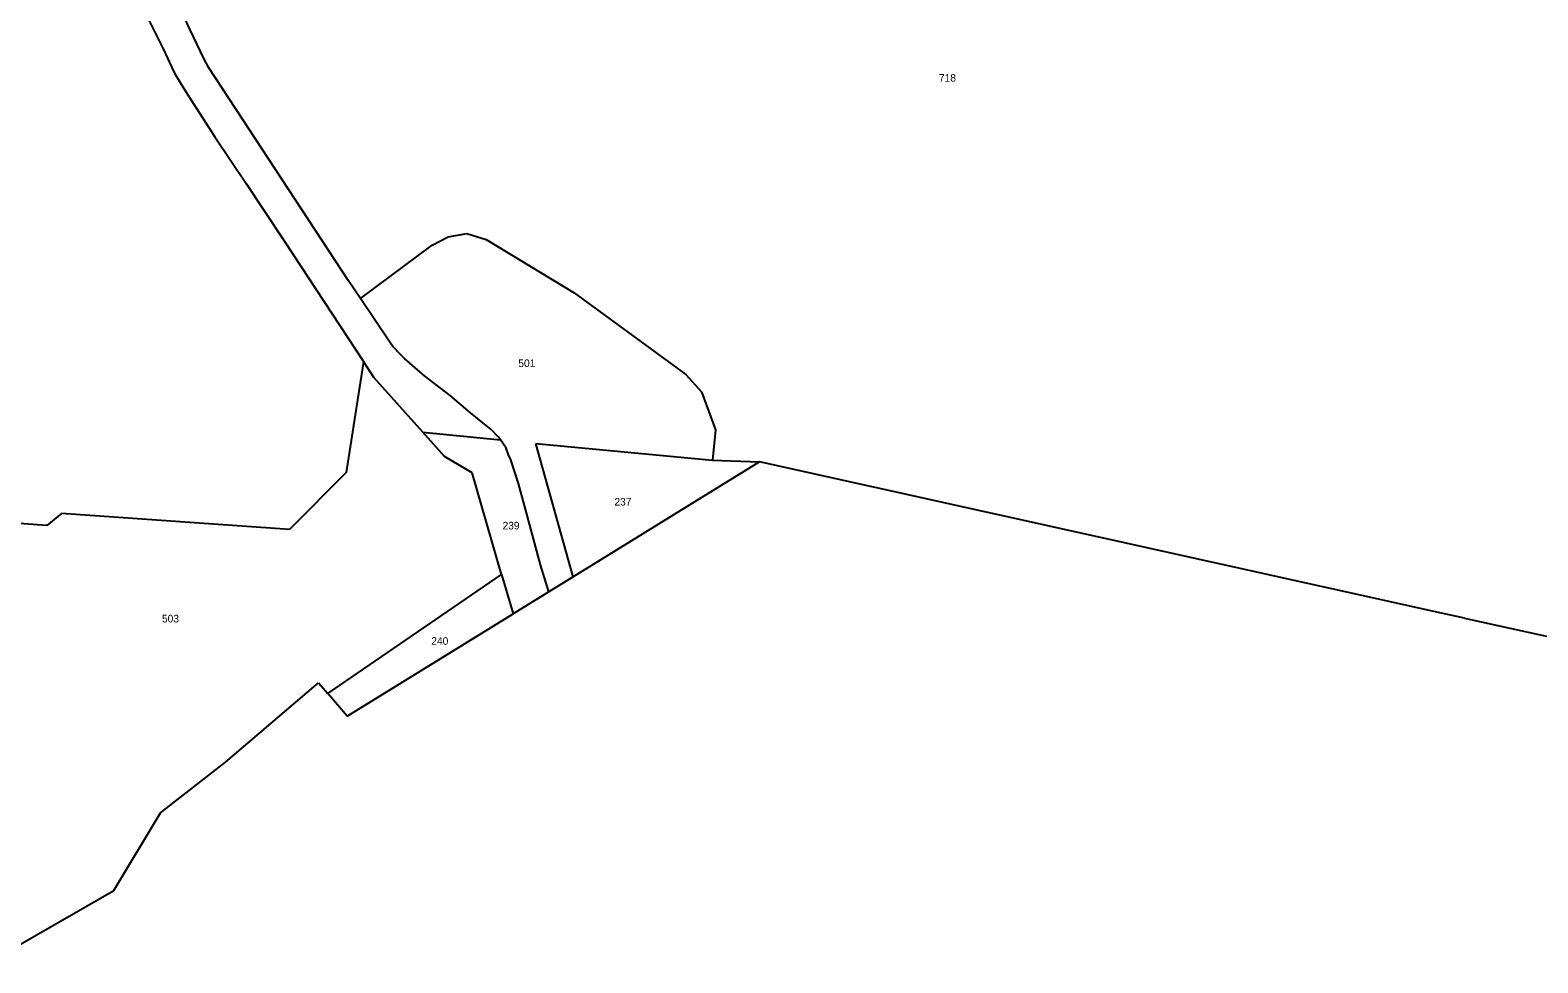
# Model space of a CAD drawing. Extents: x 191922 to 199923, y 328959 to 333350.
# Drawn here: x 196400 to 196933, y 330101 to 330431 of the extents above; entities that cross this region are included whole.
import ezdxf

# ---------------------------------------------------------------- set-up
doc = ezdxf.new("R2010")
doc.units = 0
for name, color, linetype in [('enkelbestemming', 7, 'Continuous'), ('Kader', 7, 'Continuous'), ('Level 6', 7, 'Continuous')]:
    doc.layers.add(name, color=color, linetype=linetype)

msp = doc.modelspace()

# ---------------------------------------------------------------- linework, layer by layer
at = {"layer": 'Kader'}
for p, q in [((196657.57, 330278.01), (196591.7, 330237.36)), ((196898.73, 330224.53), (196657.57, 330278.01)), ((196591.7, 330237.36), (196583.07, 330232.03)), ((196583.07, 330232.03), (196570.43, 330224.23)), ((196511.81, 330188.04), (196570.43, 330224.23)), ((196906.95, 330222.71), (196898.73, 330224.53)), ((196906.95, 330222.71), (196918.72, 330220.1)), ((196918.72, 330220.1), (197064.15, 330187.92)), ((196468.69, 330171.74), (196501.65, 330199.88)), ((196501.65, 330199.88), (196504.96, 330196.02)), ((196511.81, 330188.04), (196504.96, 330196.02)), ((196445.7, 330153.85), (196468.69, 330171.74)), ((196429.21, 330126.4), (196445.7, 330153.85)), ((196384.59, 330100.79), (196429.21, 330126.4))]:
    msp.add_line(p, q, dxfattribs=at)
at = {"layer": 'Level 6'}
for p, q in [((196461.03, 330420.69), (196423.13, 330500.38)), ((196437.33, 330442.86), (196446.74, 330424.12)), ((196446.74, 330424.12), (196449.74, 330417.53)), ((196449.74, 330417.53), (196450.69, 330415.53)), ((196462.83, 330417.44), (196461.03, 330420.69)), ((196512.27, 330342.02), (196462.83, 330417.44)), ((196450.69, 330415.53), (196452.75, 330412.18)), ((196452.75, 330412.18), (196454.55, 330409.09)), ((196454.55, 330409.09), (196457.25, 330404.84)), ((196457.25, 330404.84), (196464.9, 330392.95)), ((196464.9, 330392.95), (196476.06, 330376.52)), ((196476.06, 330376.52), (196482.07, 330367.38)), ((196482.07, 330367.38), (196489.72, 330355.8)), ((196547.43, 330357.65), (196554.04, 330358.79)), ((196554.04, 330358.79), (196560.96, 330356.66)), ((196489.72, 330355.8), (196500.78, 330339.01)), ((196516.46, 330335.78), (196541.83, 330354.61)), ((196541.83, 330354.61), (196547.43, 330357.65)), ((196560.96, 330356.66), (196592.06, 330337.75)), ((196516.46, 330335.78), (196512.27, 330342.02)), ((196500.78, 330339.01), (196517.49, 330313.48)), ((196592.06, 330337.75), (196631.53, 330308.92)), ((196521.53, 330328.24), (196516.46, 330335.78)), ((196526.79, 330320.29), (196521.53, 330328.24)), ((196527.94, 330318.8), (196526.79, 330320.29)), ((196530.54, 330316.05), (196527.94, 330318.8)), ((196532.19, 330314.5), (196530.54, 330316.05)), ((196517.49, 330313.48), (196511.39, 330274.24)), ((196521.15, 330307.89), (196517.49, 330313.48)), ((196536.64, 330310.51), (196532.19, 330314.5)), ((196539.09, 330308.41), (196536.64, 330310.51)), ((196538.53, 330288.47), (196521.15, 330307.89)), ((196548.19, 330301.42), (196539.09, 330308.41)), ((196631.53, 330308.92), (196637.11, 330302.79)), ((196555.4, 330295.38), (196548.19, 330301.42)), ((196637.11, 330302.79), (196641.98, 330289.34)), ((196558.45, 330292.83), (196555.4, 330295.38)), ((196562.7, 330289.43), (196558.45, 330292.83)), ((196565.1, 330286.89), (196562.7, 330289.43)), ((196641.98, 330289.34), (196641.01, 330278.55)), ((196546.17, 330279.92), (196538.53, 330288.47)), ((196538.53, 330288.47), (196566, 330285.74)), ((196566, 330285.74), (196565.1, 330286.89)), ((196567.1, 330284.24), (196566, 330285.74)), ((196568, 330282.79), (196567.1, 330284.24)), ((196578.45, 330284.45), (196641.01, 330278.55)), ((196591.7, 330237.36), (196578.45, 330284.45)), ((196556.02, 330274.08), (196546.17, 330279.92)), ((196568.86, 330280.54), (196568, 330282.79)), ((196569.61, 330278.74), (196568.86, 330280.54)), ((196572.31, 330270.3), (196569.61, 330278.74)), ((196641.01, 330278.55), (196657.57, 330278.01)), ((196511.39, 330274.24), (196491.32, 330254.13)), ((196566.37, 330238.17), (196556.02, 330274.08)), ((196575.48, 330258.65), (196572.31, 330270.3)), ((196405.6, 330255.55), (196324.81, 330261.34)), ((196410.74, 330259.72), (196405.6, 330255.55)), ((196491.32, 330254.13), (196410.74, 330259.72)), ((196580.14, 330241.56), (196575.48, 330258.65)), ((196583.07, 330232.03), (196580.14, 330241.56)), ((196504.96, 330196.02), (196566.37, 330238.17)), ((196566.37, 330238.17), (196570.43, 330224.23))]:
    msp.add_line(p, q, dxfattribs=at)

# ---------------------------------------------------------------- texts
at = {"layer": 'enkelbestemming'}
for s, p in [('718', (196721.04, 330412.49)), ('501', (196572.28, 330311.54)), ('237', (196606.27, 330262.53)), ('239', (196566.71, 330254.1)), ('503', (196446.26, 330221.2)), ('240', (196541.51, 330213.29))]:
    msp.add_text(s, height=2.7, rotation=0, dxfattribs=at).set_placement(p)

doc.saveas('drawing.dxf')
